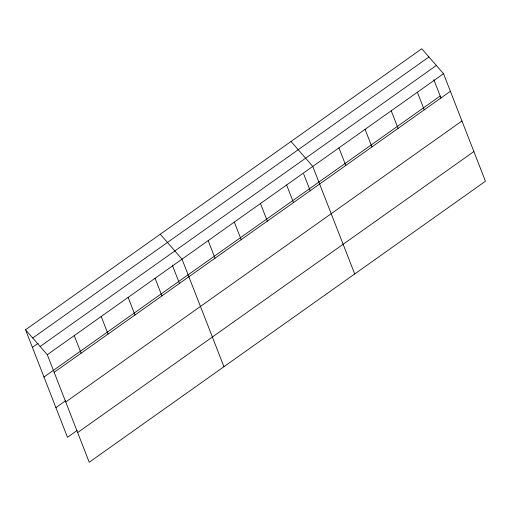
<?xml version="1.0" encoding="UTF-8"?>
<svg xmlns="http://www.w3.org/2000/svg" width="511" height="511" viewBox="0 0 511 511"><rect width="100%" height="100%" fill="white"/><g stroke="black" fill="none" stroke-linecap="round" stroke-linejoin="round"><path stroke-width="0.77" d="M25.55 329.767L421.773 48.749L443.522 73.699L485.45 181.233L89.227 462.251L47.306 354.717L25.55 329.767L67.478 437.301L77.097 430.479M32.73 338.001L428.953 56.983M32.41 347.359L38.178 343.264M40.126 346.484L436.343 65.465M47.306 354.717L443.522 73.699M43.978 377.041L440.201 96.023M54.16 372.302L450.383 91.29M55.903 407.618L65.523 400.796M65.734 401.985L461.957 120.966M77.653 432.568L473.876 151.55M291.021 141.49L312.77 166.433L354.698 273.966M160.262 234.223L182.018 259.166L223.946 366.7M433.839 79.697L441.05 98.208M417.372 92.248L424.232 109.833M391.222 110.791L398.082 128.382M365.071 129.34L371.931 146.932M338.921 147.883L345.781 165.475M303.662 173.919L310.298 190.942M286.62 184.982L293.48 202.567M260.469 203.525L267.33 221.116M234.319 222.074L241.179 239.665M208.169 240.624L215.029 258.208M172.328 265.171L179.546 283.675M155.076 278.278L161.936 295.869M128.133 297.389L134.987 314.974M101.191 316.494L108.045 334.085M74.248 335.606L81.102 353.197"/></g></svg>
